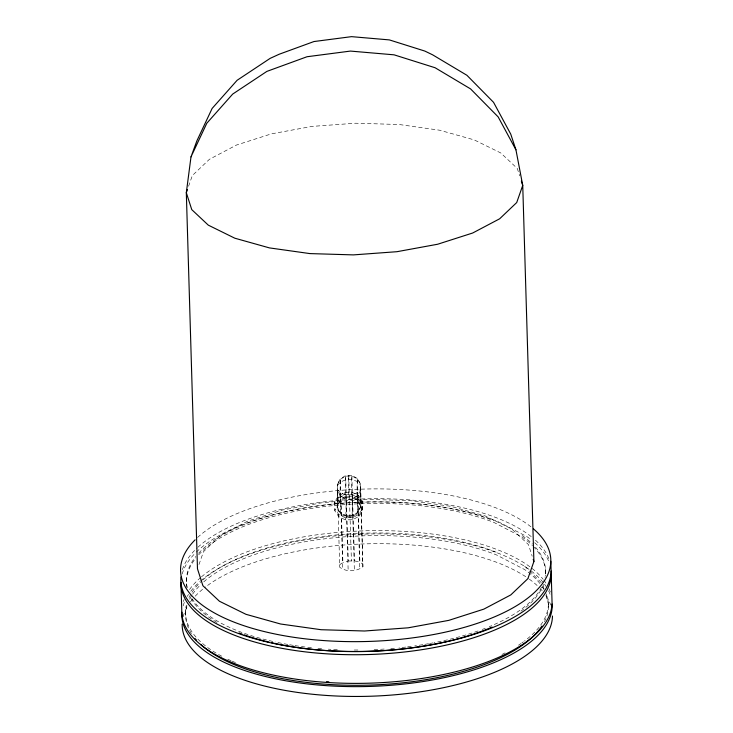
<?xml version="1.0" encoding="UTF-8"?>
<svg xmlns="http://www.w3.org/2000/svg" width="733" height="733" viewBox="0 0 733 733"><rect width="100%" height="100%" fill="white"/><g stroke="black" fill="none" stroke-linecap="round" stroke-linejoin="round"><path stroke-width="0.55" stroke-dasharray="3.67 2.75" d="M334.706 501.958L334.669 504.02L338.215 498.055L338.252 495.994L344.611 492.457L352.06 492.292L358.62 495.545L362.523 501.345L362.688 510.214L359.133 516.179L352.784 519.715L345.325 519.871L338.774 516.618L334.871 510.819L334.706 501.958L338.252 495.994M334.871 510.819L334.908 508.748L338.802 514.548L345.362 517.81L352.82 517.645L359.17 514.108L362.725 508.143M357.429 512.596L357.713 495.792L360.682 490.23L360.389 507.63L357.429 512.596L352.133 515.546L345.921 515.684L340.46 512.963L337.207 508.134L337.345 484.385L340.314 478.823L345.619 475.534L351.831 475.396L357.283 478.447L360.563 484.046L362.908 566.756C356.623 571.777 346.168 572.189 339.727 567.26L337.345 484.385M337.207 508.134L337.501 490.734L340.744 496.159L346.196 499.219L352.408 499.081L357.713 495.792M338.774 516.618L338.802 514.548M337.033 502.471L340.002 497.496L340.314 478.823L342.916 562.422L339.773 564.703L339.727 567.26M340.46 512.963L340.744 496.159M341.074 514.41L341.092 513.412L338.096 508.949L338.078 509.957L341.074 514.41L346.104 516.912L351.831 516.792L356.705 514.071L359.454 508.491L356.705 514.071M338.215 498.055L344.574 494.518L344.611 492.457M345.545 496.443L340.662 499.155L337.922 504.744L340.643 500.163L345.527 497.441L345.545 496.443L351.272 496.314L356.302 498.816L359.298 503.269L359.436 509.49M345.325 519.871L345.362 517.81M345.921 515.684L346.196 499.219M346.104 516.912L346.123 515.904L341.092 513.412M348.404 494.482L348.725 475.46L351.419 560.956M359.298 503.269L359.28 504.277L356.284 499.824L351.254 497.322L351.272 496.314M362.688 510.214L362.487 503.415L358.584 497.615L352.032 494.363L352.06 492.292M351.831 516.792L351.849 515.785L356.724 513.063M352.133 515.546L352.408 499.081M352.784 519.715L352.82 517.645M356.284 499.824L356.302 498.816M360.389 507.63L360.224 501.968L356.971 497.13L357.283 478.447L359.885 562.046L362.954 564.199M358.584 497.615L358.62 495.545M359.133 516.179L359.17 514.108M360.224 501.968L360.526 483.881M362.487 503.415L362.523 501.345M188.573 186.274L192.339 175.553L209.409 159.308L236.374 145.088L271.384 133.864L312.066 126.406L355.642 123.217L399.137 124.509L439.598 130.208L474.26 139.911L500.758 152.959L517.296 168.471L519.67 175.874M198.982 564.538L203.499 551.665L220.578 535.42L247.534 521.209L282.553 509.985L323.235 502.526L366.802 499.338L410.306 500.63L450.758 506.32L485.42 516.023L511.918 529.079L528.456 544.592L532.195 556.219M337.372 484.55L340.405 479.272L345.738 476.148L351.95 476.01L357.374 478.896L360.563 484.046M337.418 485.521L340.524 481.92L345.903 479.767L352.115 479.629L357.493 481.554L360.609 485.017M337.427 489.598L340.533 493.062L345.912 494.977L352.124 494.848L357.502 492.686L360.609 489.094L362.908 566.756M340.002 497.496L345.298 494.555L345.619 475.534L348.312 561.02L342.916 562.422M344.574 494.518L352.032 494.363M345.527 497.441L351.254 497.322M346.123 515.904L351.849 515.785M348.312 561.02L354.525 560.882L359.885 562.046M356.971 497.13L351.51 494.418L351.831 475.396L354.525 560.882M524.691 566.197L528.74 570.21M529.556 571.007L541.705 583.028M543.135 585.942L544.06 589.112M545.92 595.434L548.394 603.882L548.467 606.503M545.59 572.015L545.645 573.6M357.502 492.686L359.766 569.037M352.124 494.848L354.369 570.439M345.912 494.977L348.157 570.576M340.533 493.062L342.797 569.413M186.411 579.83L186.457 581.425M185.504 611.78L185.586 614.401M183.149 616.755A185.22 76.223 -1.7 0 1 187.538 606.273M190.498 601.802A185.22 76.223 -1.7 0 1 192.394 599.392M195.216 596.195A185.22 76.223 -1.7 0 1 205.634 586.904M207.622 585.429A185.22 76.223 -1.7 0 1 528.301 578.438M529.318 579.171A185.22 76.223 -1.7 0 1 537.637 585.979M540.78 589.14A185.22 76.223 -1.7 0 1 542.218 590.752M546.488 596.433A185.22 76.223 -1.7 0 1 550.694 605.018M183.14 605.889A185.22 76.223 -1.7 0 1 184.624 601.674M187.245 596.46A185.22 76.223 -1.7 0 1 188.518 594.417M190.818 591.192A185.22 76.223 -1.7 0 1 199.788 581.663M200.668 580.893A185.22 76.223 -1.7 0 1 381.307 533.89A185.22 76.223 -1.7 0 1 543.895 583.367M544.509 584.183A185.22 76.223 -1.7 0 1 546.195 586.629M548.596 590.871A185.22 76.223 -1.7 0 1 550.749 596.314M197.589 537.454A185.22 76.223 -1.7 0 1 363.147 489.094A185.22 76.223 -1.7 0 1 531.59 527.339M183.36 601.564A185.22 76.223 -1.7 0 1 184.102 599.457M189.526 589.534A185.22 76.223 -1.7 0 1 200.567 577.622M201.465 576.853A185.22 76.223 -1.7 0 1 381.169 530.619A185.22 76.223 -1.7 0 1 543.171 579.29M543.804 580.096A185.22 76.223 -1.7 0 1 546.094 583.358M549.008 588.681A185.22 76.223 -1.7 0 1 550.657 593.043M182.196 573.976A185.22 76.223 -1.7 0 1 195.519 552.884M196.316 552.096A185.22 76.223 -1.7 0 1 497.909 521.566L527.064 536.721A185.22 76.223 -1.7 0 1 531.031 539.662M534.696 542.704A185.22 76.223 -1.7 0 1 549.448 563.301M545.929 593.565A181.509 74.693 -1.7 0 1 544.454 621.721M191.441 633.614A181.509 74.693 -1.7 0 1 186.961 605.705M189.6 599.182A181.509 74.693 -1.7 0 1 192.092 594.921M192.651 594.096A181.509 74.693 -1.7 0 1 200.292 585.09M203.737 581.892A181.509 74.693 -1.7 0 1 496.223 554.799L524.791 569.651A181.509 74.693 -1.7 0 1 540.881 584.778M542.612 587.289A181.509 74.693 -1.7 0 1 543.859 589.35M182.416 569.651A185.22 76.223 -1.7 0 1 197.04 548.046M197.883 547.258A185.22 76.223 -1.7 0 1 363.44 498.907A185.22 76.223 -1.7 0 1 531.883 537.142M535.466 540.212A185.22 76.223 -1.7 0 1 549.704 561.13M533.248 546.387A179.658 73.932 -1.7 0 1 545.526 575.735M543.565 584.375A179.658 73.932 -1.7 0 1 520.952 611.12M216.931 622.409A179.658 73.932 -1.7 0 1 189.929 596.323M187.025 587.839A179.658 73.932 -1.7 0 1 195.876 558.06M198.68 554.817A179.658 73.932 -1.7 0 1 493.923 522.427L522.208 537.133A179.658 73.932 -1.7 0 1 532.451 545.581M535.447 547.23A179.658 73.932 -1.7 0 1 545.031 577.384M541.623 587.078A179.658 73.932 -1.7 0 1 489.232 626.688M485.283 628.282A179.658 73.932 -1.7 0 1 482.232 629.445M478.072 630.957A179.658 73.932 -1.7 0 1 455.862 637.747M453.672 638.315A179.658 73.932 -1.7 0 1 434.128 642.676M433.011 642.896A179.658 73.932 -1.7 0 1 429.62 643.519M428.484 643.721A179.658 73.932 -1.7 0 1 423.921 644.509M422.785 644.692A179.658 73.932 -1.7 0 1 414.731 645.91M411.277 646.378A179.658 73.932 -1.7 0 1 406.861 646.937M405.743 647.074A179.658 73.932 -1.7 0 1 399.009 647.807M394.473 648.247A179.658 73.932 -1.7 0 1 388.774 648.723M384.193 649.053A179.658 73.932 -1.7 0 1 373.867 649.621M357.915 650.006A179.658 73.932 -1.7 0 1 352.197 650.006M337.327 649.64A179.658 73.932 -1.7 0 1 328.283 649.163M321.604 648.687A179.658 73.932 -1.7 0 1 316.015 648.192M311.424 647.734A179.658 73.932 -1.7 0 1 294.446 645.526M293.337 645.352A179.658 73.932 -1.7 0 1 288.93 644.628M287.84 644.444A179.658 73.932 -1.7 0 1 275.122 641.952M272.768 641.439A179.658 73.932 -1.7 0 1 192.202 598.852M187.208 587.325A179.658 73.932 -1.7 0 1 195.83 556.475M198.634 553.232A179.658 73.932 -1.7 0 1 493.877 520.842M522.162 535.548A179.658 73.932 -1.7 0 1 532.405 543.996M548.394 603.882A181.509 74.693 -1.7 0 1 524.471 641.027M523.454 641.787A181.509 74.693 -1.7 0 1 521.841 642.933M521.016 643.501A181.509 74.693 -1.7 0 1 518.46 645.214M505.101 652.865A181.509 74.693 -1.7 0 1 501.968 654.422M235.495 662.577A181.509 74.693 -1.7 0 1 232.169 661.184M231.078 660.708A181.509 74.693 -1.7 0 1 225.782 658.252M221.733 656.209A181.509 74.693 -1.7 0 1 216.95 653.57M216.033 653.03A181.509 74.693 -1.7 0 1 186.301 605.266M188.986 597.642A181.509 74.693 -1.7 0 1 190.699 594.417M192.019 592.301A181.509 74.693 -1.7 0 1 201.896 580.866M202.766 580.069A181.509 74.693 -1.7 0 1 496.149 552.178"/><path stroke-width="1.1" d="M190.992 156.88L186.319 192.715L197.479 568.835L202.922 585.749L219.46 601.262L245.958 614.309L280.62 624.012L321.072 629.711L364.576 631.003L408.144 627.815L448.825 620.356L483.844 609.132L510.8 594.912L527.879 578.667L533.899 561.505L522.739 185.394L515.94 149.807L510.736 134.102L493.547 102.318L466.903 75.279L432.626 54.828L424.847 51.072L389.36 39.903L351.538 36.65L313.953 41.543L279.172 54.242L270.147 58.365L237.126 80.282L212.13 108.438L196.847 140.938L190.992 156.88L206.807 123.236L232.691 94.081L266.876 71.394L307.035 56.734L350.429 51.081L394.107 54.838L435.081 67.738L470.568 88.904L498.156 116.895L515.94 149.807M187.446 189.499L186.319 192.715L191.762 209.629L208.291 225.141L234.798 238.198L269.451 247.901L309.912 253.591L353.407 254.892L396.984 251.694L437.665 244.236L472.675 233.012L499.64 218.8L516.71 202.555L522.739 185.394L521.374 181.161M533.221 559.389L533.899 561.505M550.831 561.249L551.124 571.053A185.22 76.223 -1.7 0 1 368.791 654.523A185.22 76.223 -1.7 0 1 180.932 582.387L181.775 611.029A185.22 76.223 -1.7 0 0 365.63 683.275A185.22 76.223 -1.7 0 0 552.068 602.966L551.225 574.324M552.462 616.041A185.22 76.223 -1.7 0 1 366.024 696.35A185.22 76.223 -1.7 0 1 182.169 624.104M552.132 604.038A185.22 76.223 -1.7 0 1 365.868 686.537A185.22 76.223 -1.7 0 1 181.976 612.211M533.422 528.86A185.22 76.223 -1.7 0 1 369.157 641.421A185.22 76.223 -1.7 0 1 195.134 539.809M541.962 625.982A181.509 74.693 -1.7 0 1 379.795 684.677A181.509 74.693 -1.7 0 1 200.595 644.316M196.572 640.266A181.509 74.693 -1.7 0 1 195.134 638.617M551.124 571.053A185.22 76.223 -1.7 0 1 362.157 651.408A185.22 76.223 -1.7 0 1 180.941 577.027M492.155 627.063A179.658 73.932 -1.7 0 1 271.641 642.759M269.313 642.209A179.658 73.932 -1.7 0 1 244.098 634.815M242.082 634.082A179.658 73.932 -1.7 0 1 239.141 632.973M328.842 681.827A181.509 74.693 -1.7 0 1 326.579 681.672"/></g></svg>
